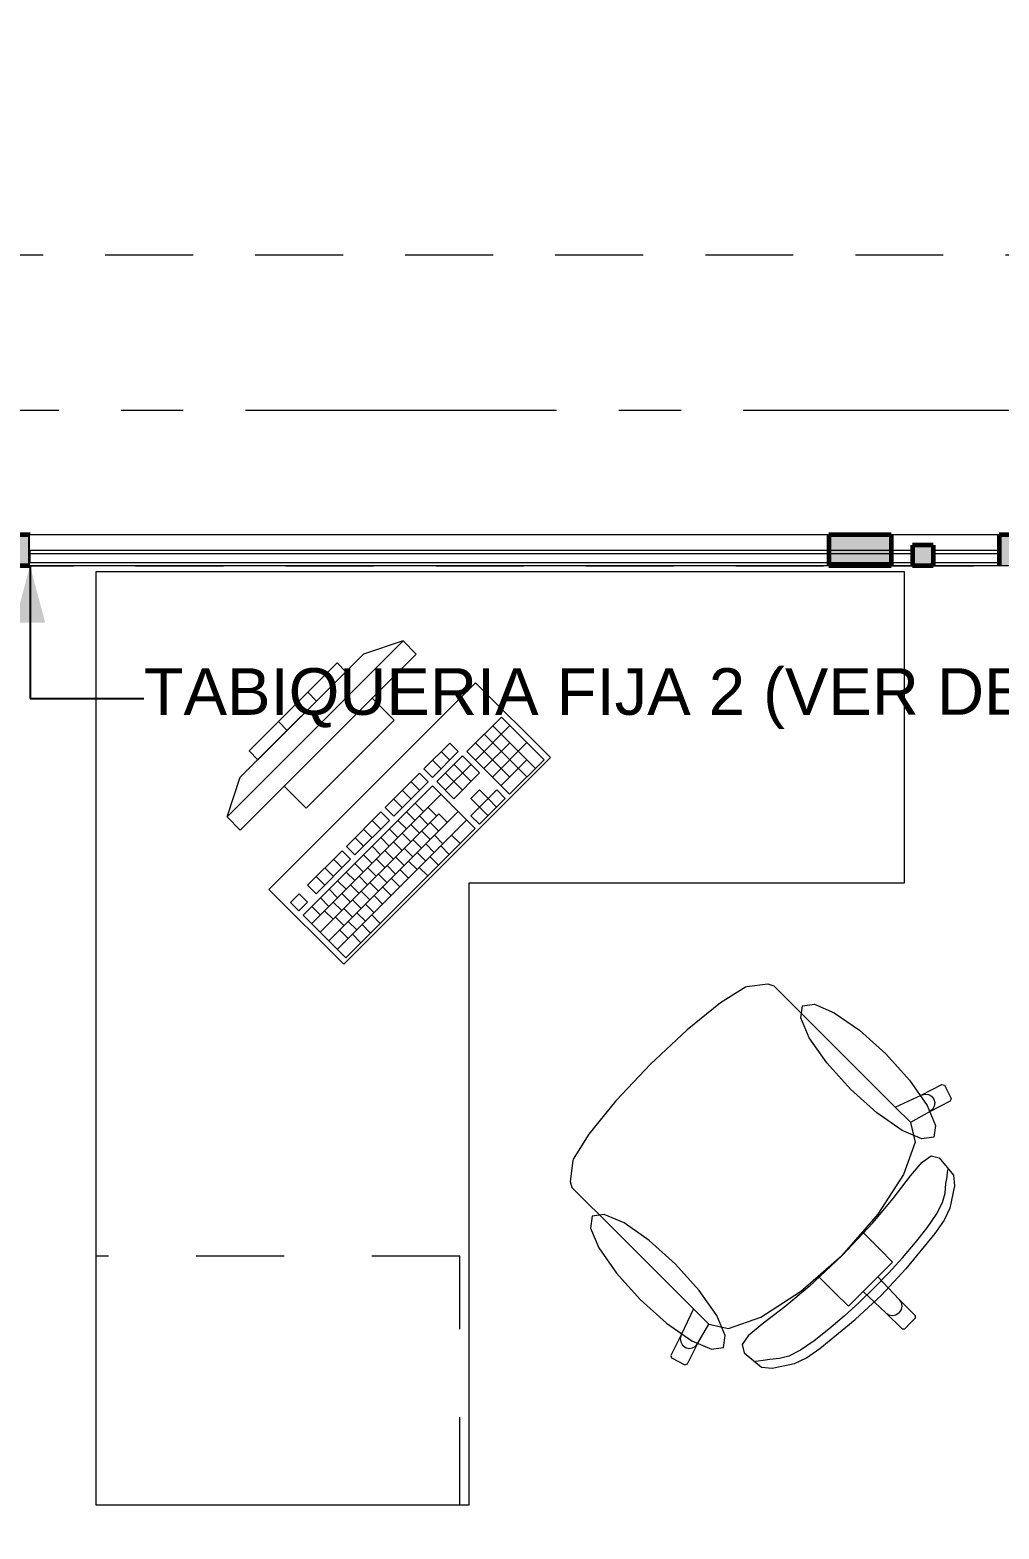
# Model space of a CAD drawing. Header units: inches. Extents: x -38 to 5698, y -33 to 92.
# Drawn here: x 133.999 to 135.556, y 37.851 to 40.261 of the extents above; entities that cross this region are included whole.
import ezdxf

# ---------------------------------------------------------------- set-up
doc = ezdxf.new("R2010")
doc.units = ezdxf.units.IN
doc.header["$MEASUREMENT"] = 0
doc.set_wipeout_variables(frame=1)
doc.header["$PDMODE"] = 1
for name, pattern in [('Hidden Line', [0.195611, 0.141111, -0.0545]), ('Línea Oculta', [0.195611, 0.141111, -0.0545]), ('Punto & Raya', [0.65, 0.5, -0.075, 0, -0.075]), ('Rayas', [0.282222, 0.141111, -0.141111]), ('Wipeout_Contour', [1, 0, -1])]:
    doc.linetypes.add(name, pattern=pattern)
for name, color, linetype in [('02 _ ARQ _ ALB _ Cotas Ejes', 7, 'Continuous'), ('02 _ ARQ _ ALB _ Ejes Generales', 7, 'Continuous'), ('02 _ ARQ _ ZON _ Espacio.3D', 7, 'Continuous'), ('08 _ STR _ EXT _ 08 Placas Inclinadas', 7, 'Continuous'), ('08 _ STR _ EXT _ 09 Vigas', 7, 'Continuous'), ('Acabado - Muros', 7, 'Continuous'), ('Interior - Mobiliario', 7, 'Continuous'), ('Notas - Etiquetas', 251, 'Continuous')]:
    doc.layers.add(name, color=color, linetype=linetype)
doc.styles.add('Estilo_Generado_4', font='swisse.ttf')
doc.dimstyles.new('Estilo_Generado__15', dxfattribs={"dimtxt": 0.125, "dimasz": 0.095, "dimexe": 0.18, "dimexo": 0.003, "dimgap": 0, "dimtad": 0, "dimtih": 1, "dimtoh": 1, "dimzin": 0, "dimdsep": 46, "dimtxsty": 'Estilo_Generado_4', "dimblk": 'ARROWHEAD_6', "dimblk1": 'ARROWHEAD_6', "dimblk2": 'ARROWHEAD_6', "dimcen": 0.09, "dimclrd": 144, "dimclre": 144, "dimclrt": 7, "dimadec": 0, "dimazin": 0, "dimtfac": 1, "dimtdec": 4, "dimtmove": 0, "dimatfit": 3, "dimfxl": 1, "dimtolj": 1, "dimtzin": 0, "dimarcsym": 0})
doc.dimstyles.new('Estilo_Generado__8', dxfattribs={"dimtxt": 0.18, "dimasz": 0.0912, "dimexe": 0.18, "dimexo": 0.0625, "dimgap": 0, "dimtad": 0, "dimtih": 1, "dimtoh": 1, "dimdec": 4, "dimzin": 0, "dimdsep": 46, "dimcen": 0.09, "dimadec": 0, "dimazin": 0, "dimtfac": 1, "dimtdec": 4, "dimtmove": 0, "dimatfit": 3, "dimldrblk": 'ARROWHEAD_5', "dimfxl": 1, "dimtolj": 1, "dimtzin": 0, "dimarcsym": 0})
pattern_1 = [(0, (92.500015, 3e-09), (0, 0.030000001), [])]

# ---------------------------------------------------------------- blocks, each defined once
blk = doc.blocks.new('ARROWHEAD_6')
at = {"color": 0, "linetype": 'Continuous', "lineweight": 0}
for p, q in [((-0.5, -0.5), (0.5, 0.5)), ((0, 0), (-1, 0))]:
    blk.add_line(p, q, dxfattribs=at)
blk = doc.blocks.new('*D84', base_point=(804.059, 0))
at = {"layer": '02 _ ARQ _ ALB _ Cotas Ejes', "color": 144, "linetype": 'Continuous', "lineweight": -2, "transparency": 16777216}
for p, q in [((129.82, 39.653), (129.82, 45.8378)), ((136.82, 39.653), (136.82, 45.8378)), ((129.915, 45.6578), (133.0886, 45.6578)), ((136.725, 45.6578), (133.4761, 45.6578))]:
    blk.add_line(p, q, dxfattribs=at)
at = {"layer": 'Defpoints', "color": 0, "linetype": 'Continuous', "transparency": 16777216}
for p in [(136.82, 45.6578), (129.82, 39.65), (136.82, 39.65)]:
    blk.add_point(p, dxfattribs=at)
at = {"layer": '02 _ ARQ _ ALB _ Cotas Ejes', "color": 144, "linetype": 'Continuous', "lineweight": -2, "transparency": 16777216, "xscale": 0.095, "yscale": 0.095, "zscale": 0.095, "rotation": 180}
blk.add_blockref('ARROWHEAD_6', (129.82, 45.6578), dxfattribs=at)
at = {"layer": '02 _ ARQ _ ALB _ Cotas Ejes', "color": 144, "linetype": 'Continuous', "lineweight": -2, "transparency": 16777216, "xscale": 0.095, "yscale": 0.095, "zscale": 0.095}
blk.add_blockref('ARROWHEAD_6', (136.82, 45.6578), dxfattribs=at)
at = {"layer": '02 _ ARQ _ ALB _ Cotas Ejes', "color": 7, "linetype": 'Continuous', "lineweight": 13, "transparency": 16777216, "insert": (133.2823, 45.6578), "char_height": 0.125, "attachment_point": 5, "style": 'Estilo_Generado_4'}
blk.add_mtext('\\A1;7.00', dxfattribs=at)
blk = doc.blocks.new('*D86', base_point=(804.059, 0))
at = {"layer": '02 _ ARQ _ ALB _ Cotas Ejes', "color": 144, "linetype": 'Continuous', "lineweight": -2, "transparency": 16777216}
for p, q in [((101.57, 39.903), (101.57, 45.4088)), ((144.07, 39.903), (144.07, 45.4088)), ((101.665, 45.2288), (122.5203, 45.2288)), ((143.975, 45.2288), (123.0254, 45.2288))]:
    blk.add_line(p, q, dxfattribs=at)
at = {"layer": 'Defpoints', "color": 0, "linetype": 'Continuous', "transparency": 16777216}
for p in [(144.07, 45.2288), (101.57, 39.9), (144.07, 39.9)]:
    blk.add_point(p, dxfattribs=at)
at = {"layer": '02 _ ARQ _ ALB _ Cotas Ejes', "color": 144, "linetype": 'Continuous', "lineweight": -2, "transparency": 16777216, "xscale": 0.095, "yscale": 0.095, "zscale": 0.095, "rotation": 180}
blk.add_blockref('ARROWHEAD_6', (101.57, 45.2288), dxfattribs=at)
at = {"layer": '02 _ ARQ _ ALB _ Cotas Ejes', "color": 144, "linetype": 'Continuous', "lineweight": -2, "transparency": 16777216, "xscale": 0.095, "yscale": 0.095, "zscale": 0.095}
blk.add_blockref('ARROWHEAD_6', (144.07, 45.2288), dxfattribs=at)
at = {"layer": '02 _ ARQ _ ALB _ Cotas Ejes', "color": 7, "linetype": 'Continuous', "lineweight": 13, "transparency": 16777216, "insert": (122.7728, 45.2288), "char_height": 0.125, "attachment_point": 5, "style": 'Estilo_Generado_4'}
blk.add_mtext('\\A1;42.50', dxfattribs=at)
blk = doc.blocks.new('ARROWHEAD_5')
at = {"linetype": 'Continuous', "lineweight": 0}
blk.add_hatch(color=0, dxfattribs=at).paths.add_polyline_path([(-1, 0.2679), (0, 0), (-1, -0.2679)])
at = {"color": 0, "linetype": 'Continuous', "lineweight": 0}
blk.add_line((0, 0), (-1, 0), dxfattribs=at)

msp = doc.modelspace()

# ---------------------------------------------------------------- linework, layer by layer
at = {"layer": '02 _ ARQ _ ALB _ Ejes Generales', "color": 252, "linetype": 'Punto & Raya', "lineweight": 13}
msp.add_line((98.3454, 39.65), (147.07, 39.65), dxfattribs=at)
at = {"layer": '02 _ ARQ _ ZON _ Espacio.3D', "color": 254, "linetype": 'Continuous', "lineweight": 0, "flags": 128}
msp.add_lwpolyline([(131.2061, 40.9), (131.2061, 39.45), (135.8575, 39.45), (135.8575, 40.9)], close=True, dxfattribs=at)
msp.add_lwpolyline([(130.07, 29.75), (135.97, 29.75), (135.97, 30.2), (136.57, 30.2), (136.57, 31), (137.07, 31), (137.07, 29.75), (140.37, 29.75), (140.3701, 39), (140.37, 39), (140.37, 39.9003), (137.07, 39.9003), (137.07, 39), (136.57, 39), (136.57, 39.4), (130.07, 39.4)], dxfattribs=at)
at = {"layer": '08 _ STR _ EXT _ 09 Vigas', "color": 251, "linetype": 'Hidden Line', "lineweight": 13}
msp.add_line((101.57, 39.9), (144.07, 39.9), dxfattribs=at)
at = {"layer": 'Interior - Mobiliario', "color": 175, "linetype": 'Continuous', "lineweight": 13}
for p, q in [((134.5987, 39.2792), (134.3158, 38.9963)), ((134.5987, 39.2792), (134.535, 39.258)), ((134.6199, 39.258), (134.5987, 39.2792)), ((134.337, 38.9751), (134.6199, 39.258)), ((134.337, 39.06), (134.535, 39.258)), ((134.4926, 39.2438), (134.3512, 39.1024)), ((134.5067, 39.2297), (134.4926, 39.2438)), ((134.3653, 39.0883), (134.5067, 39.2297)), ((134.4596, 39.1825), (134.4454, 39.1967)), ((134.5492, 39.1873), (134.4077, 39.0458)), ((134.5845, 39.1519), (134.5492, 39.1873)), ((134.4124, 39.1354), (134.3983, 39.1495)), ((134.4431, 39.0105), (134.5845, 39.1519)), ((134.7566, 39.1569), (134.7012, 39.1015)), ((134.7149, 39.0878), (134.7703, 39.1431)), ((134.8113, 39.0744), (134.7428, 39.143)), ((134.8252, 39.0883), (134.7566, 39.1569)), ((134.7286, 39.074), (134.7702, 39.1156)), ((134.7975, 39.0606), (134.7289, 39.1292)), ((134.7424, 39.0603), (134.7978, 39.1157)), ((134.3512, 39.1024), (134.3653, 39.0883)), ((134.6737, 39.1151), (134.6322, 39.0736)), ((134.6459, 39.0599), (134.6874, 39.1014)), ((134.6943, 39.0945), (134.6528, 39.053)), ((134.6736, 39.0876), (134.6599, 39.1013)), ((134.6874, 39.1014), (134.6737, 39.1151)), ((134.7217, 39.0671), (134.6943, 39.0945)), ((134.7012, 39.1015), (134.7698, 39.0329)), ((134.7699, 39.0605), (134.7151, 39.1153)), ((134.6322, 39.0736), (134.6459, 39.0599)), ((134.6597, 39.0737), (134.646, 39.0874)), ((134.6665, 39.0393), (134.708, 39.0808)), ((134.7079, 39.0533), (134.6805, 39.0807)), ((134.7561, 39.0466), (134.7976, 39.0882)), ((134.7698, 39.0329), (134.8252, 39.0883)), ((134.3158, 38.9963), (134.337, 39.06)), ((134.4077, 39.0458), (134.4431, 39.0105)), ((134.6458, 39.0461), (134.4381, 38.8384)), ((134.6253, 39.0667), (134.5699, 39.0113)), ((134.5836, 38.9976), (134.639, 39.0529)), ((134.6251, 39.0391), (134.6114, 39.0528)), ((134.639, 39.0529), (134.6253, 39.0667)), ((134.7144, 38.9775), (134.6458, 39.0461)), ((134.6528, 39.053), (134.6802, 39.0256)), ((134.694, 39.0394), (134.6666, 39.0669)), ((134.6802, 39.0256), (134.7217, 39.0671)), ((134.4518, 38.8247), (134.6595, 39.0324)), ((134.5974, 39.0114), (134.5837, 39.0251)), ((134.6113, 39.0252), (134.5976, 39.039)), ((134.7216, 39.0396), (134.7077, 39.0257)), ((134.7077, 39.0257), (134.7215, 39.012)), ((134.7213, 38.9844), (134.7629, 39.026)), ((134.7215, 39.012), (134.7353, 39.0258)), ((134.7353, 39.0258), (134.7216, 39.0396)), ((134.7492, 39.0397), (134.7353, 39.0258)), ((134.749, 39.0121), (134.7353, 39.0258)), ((134.7629, 39.026), (134.7492, 39.0397)), ((134.3158, 38.9963), (134.337, 38.9751)), ((134.4655, 38.8109), (134.656, 39.0013)), ((134.4793, 38.7972), (134.687, 39.0049)), ((134.5629, 39.0043), (134.5076, 38.9489)), ((134.5767, 38.9906), (134.5629, 39.0043)), ((134.5699, 39.0113), (134.5836, 38.9976)), ((134.618, 38.9908), (134.6043, 39.0045)), ((134.6319, 39.0047), (134.6181, 39.0184)), ((134.6386, 38.984), (134.6249, 38.9978)), ((134.6525, 38.9979), (134.6388, 39.0116)), ((134.6697, 38.9876), (134.656, 39.0013)), ((134.7215, 39.012), (134.7076, 38.9982)), ((134.7076, 38.9982), (134.7213, 38.9844)), ((134.7352, 38.9983), (134.7215, 39.012)), ((134.493, 38.7835), (134.7007, 38.9912)), ((134.5067, 38.7698), (134.7144, 38.9775)), ((134.5213, 38.9352), (134.5767, 38.9906)), ((134.549, 38.9629), (134.5353, 38.9766)), ((134.5628, 38.9768), (134.5491, 38.9905)), ((134.5903, 38.9631), (134.5766, 38.9768)), ((134.6042, 38.977), (134.5904, 38.9907)), ((134.6248, 38.9702), (134.6111, 38.9839)), ((134.642, 38.9599), (134.6283, 38.9737)), ((134.6558, 38.9738), (134.6421, 38.9875)), ((134.5076, 38.9489), (134.5213, 38.9352)), ((134.5351, 38.9491), (134.5214, 38.9628)), ((134.5626, 38.9354), (134.5489, 38.9492)), ((134.5765, 38.9493), (134.5627, 38.963)), ((134.5971, 38.9425), (134.5834, 38.9562)), ((134.6109, 38.9563), (134.5972, 38.9701)), ((134.6281, 38.9461), (134.6144, 38.9598)), ((134.6488, 38.9393), (134.635, 38.953)), ((134.6626, 38.9531), (134.6489, 38.9669)), ((134.6729, 38.936), (134.6591, 38.9497)), ((134.6902, 38.9533), (134.6765, 38.967)), ((134.5006, 38.942), (134.4452, 38.8866)), ((134.459, 38.8729), (134.5143, 38.9283)), ((134.5005, 38.9145), (134.4868, 38.9282)), ((134.5143, 38.9283), (134.5006, 38.942)), ((134.5488, 38.9216), (134.5351, 38.9353)), ((134.5694, 38.9148), (134.5557, 38.9285)), ((134.5833, 38.9286), (134.5695, 38.9424)), ((134.6004, 38.9184), (134.5867, 38.9321)), ((134.6143, 38.9322), (134.6006, 38.946)), ((134.6211, 38.9116), (134.6073, 38.9253)), ((134.6349, 38.9255), (134.6212, 38.9392)), ((134.6555, 38.9187), (134.6418, 38.9324)), ((134.4728, 38.8868), (134.4591, 38.9005)), ((134.4867, 38.9006), (134.4729, 38.9143)), ((134.5211, 38.8939), (134.5074, 38.9076)), ((134.5349, 38.9077), (134.5212, 38.9215)), ((134.5417, 38.8871), (134.528, 38.9008)), ((134.5556, 38.901), (134.5418, 38.9147)), ((134.5727, 38.8907), (134.559, 38.9044)), ((134.5866, 38.9045), (134.5729, 38.9183)), ((134.6072, 38.8978), (134.5935, 38.9115)), ((134.6382, 38.9014), (134.6245, 38.9151)), ((134.4452, 38.8866), (134.459, 38.8729)), ((134.4934, 38.8662), (134.4797, 38.8799)), ((134.5072, 38.88), (134.4935, 38.8938)), ((134.5279, 38.8733), (134.5141, 38.887)), ((134.545, 38.863), (134.5313, 38.8767)), ((134.5589, 38.8769), (134.5452, 38.8906)), ((134.5795, 38.8701), (134.5658, 38.8838)), ((134.5934, 38.8839), (134.5797, 38.8976)), ((134.4314, 38.8728), (134.4175, 38.8589)), ((134.4175, 38.8589), (134.4313, 38.8452)), ((134.4313, 38.8452), (134.4451, 38.8591)), ((134.4451, 38.8591), (134.4314, 38.8728)), ((134.4657, 38.8385), (134.452, 38.8522)), ((134.4795, 38.8524), (134.4658, 38.8661)), ((134.5002, 38.8456), (134.4865, 38.8593)), ((134.514, 38.8594), (134.5003, 38.8731)), ((134.5312, 38.8492), (134.5175, 38.8629)), ((134.5518, 38.8424), (134.5381, 38.8561)), ((134.5657, 38.8562), (134.552, 38.8699)), ((134.4381, 38.8384), (134.5067, 38.7698)), ((134.4863, 38.8317), (134.4726, 38.8454)), ((134.5035, 38.8215), (134.4898, 38.8352)), ((134.5173, 38.8353), (134.5036, 38.849)), ((134.5241, 38.8147), (134.5104, 38.8284)), ((134.538, 38.8285), (134.5243, 38.8422)), ((134.5621, 38.8252), (134.5484, 38.8389)), ((134.5103, 38.8008), (134.4966, 38.8145)), ((134.5309, 38.794), (134.5172, 38.8077)), ((134.5465, 38.8096), (134.5328, 38.8233)), ((135.109, 38.6979), (135.149, 38.7229)), ((135.149, 38.7229), (135.1511, 38.7238)), ((135.1511, 38.7238), (135.185, 38.7278)), ((135.185, 38.7278), (135.1943, 38.7249)), ((135.1943, 38.7249), (135.2163, 38.7029)), ((135.0553, 38.6544), (135.109, 38.6979)), ((135.2163, 38.7029), (135.2418, 38.6774)), ((135.2418, 38.6774), (135.3897, 38.5296)), ((134.9961, 38.5989), (135.0545, 38.6537)), ((135.0545, 38.6537), (135.0553, 38.6544)), ((134.9961, 38.5989), (134.9413, 38.5405)), ((135.4314, 38.5491), (135.4645, 38.5661)), ((135.4645, 38.5661), (135.4686, 38.5648)), ((135.4686, 38.5648), (135.4794, 38.5435)), ((134.9406, 38.5397), (134.897, 38.486)), ((134.9413, 38.5405), (134.9406, 38.5397)), ((135.3897, 38.5296), (135.4314, 38.5491)), ((135.4314, 38.5491), (135.4371, 38.5508)), ((135.4371, 38.5508), (135.4429, 38.5501)), ((135.4429, 38.5501), (135.448, 38.5473)), ((135.478, 38.5394), (135.4449, 38.5224)), ((135.448, 38.5473), (135.4516, 38.5427)), ((135.4516, 38.5427), (135.4532, 38.537)), ((135.4532, 38.537), (135.4524, 38.5312)), ((135.4794, 38.5435), (135.478, 38.5394)), ((135.4139, 38.5053), (135.3897, 38.5296)), ((135.4449, 38.5224), (135.4139, 38.5051)), ((135.4496, 38.5261), (135.4449, 38.5224)), ((135.4524, 38.5312), (135.4496, 38.5261)), ((135.4139, 38.5053), (135.4139, 38.5051)), ((135.4139, 38.5051), (135.4214, 38.4732)), ((134.897, 38.486), (134.8721, 38.446)), ((135.4214, 38.4732), (135.403, 38.4212)), ((134.8712, 38.4439), (134.8672, 38.4099)), ((134.8721, 38.446), (134.8712, 38.4439)), ((135.4142, 38.4192), (135.4328, 38.4414)), ((135.4328, 38.4414), (135.4471, 38.4515)), ((135.4471, 38.4515), (135.46, 38.448)), ((135.46, 38.448), (135.4832, 38.4202)), ((135.403, 38.4212), (135.3617, 38.3574)), ((135.3863, 38.383), (135.4142, 38.4192)), ((135.4708, 38.4067), (135.4728, 38.4174)), ((135.4728, 38.4174), (135.4736, 38.4255)), ((135.4736, 38.4255), (135.4744, 38.43)), ((135.4832, 38.4202), (135.4851, 38.4034)), ((134.8672, 38.4099), (134.8701, 38.4006)), ((134.8701, 38.4006), (134.892, 38.3787)), ((135.4696, 38.3913), (135.4708, 38.4067)), ((135.4851, 38.4034), (135.4773, 38.3673)), ((134.892, 38.3787), (134.9176, 38.3532)), ((135.3535, 38.3437), (135.3863, 38.383)), ((135.4557, 38.3577), (135.4657, 38.3765)), ((135.4657, 38.3765), (135.4696, 38.3913)), ((134.9176, 38.3532), (135.0654, 38.2053)), ((135.3617, 38.3574), (135.3369, 38.3292)), ((135.4409, 38.3359), (135.4557, 38.3577)), ((135.4684, 38.3481), (135.4535, 38.3264)), ((135.4773, 38.3673), (135.4684, 38.3481)), ((135.3369, 38.3292), (135.3036, 38.2914)), ((135.3041, 38.2909), (135.3535, 38.3437)), ((135.3369, 38.3292), (135.3643, 38.3019)), ((135.4535, 38.3264), (135.4066, 38.2697)), ((135.4223, 38.312), (135.4409, 38.3359)), ((135.3643, 38.3019), (135.3854, 38.2807)), ((135.4011, 38.2873), (135.4223, 38.312)), ((135.3041, 38.2909), (135.2513, 38.2414)), ((135.2657, 38.2581), (135.3036, 38.2914)), ((135.3854, 38.2807), (135.3618, 38.2571)), ((135.3786, 38.2627), (135.4011, 38.2873)), ((135.2376, 38.2333), (135.2657, 38.2581)), ((135.2657, 38.2581), (135.2931, 38.2307)), ((135.3618, 38.2571), (135.3499, 38.2451)), ((135.3558, 38.2392), (135.3786, 38.2627)), ((135.3618, 38.2571), (135.3958, 38.2205)), ((135.4066, 38.2697), (135.3675, 38.2275)), ((135.1738, 38.1919), (135.2376, 38.2333)), ((135.2513, 38.2414), (135.212, 38.2087)), ((135.2931, 38.2307), (135.3143, 38.2096)), ((135.3143, 38.2096), (135.3379, 38.2332)), ((135.3253, 38.1883), (135.3675, 38.2275)), ((135.3558, 38.2392), (135.3323, 38.2164)), ((135.3379, 38.2332), (135.3499, 38.2451)), ((135.3379, 38.2332), (135.3744, 38.1992)), ((135.0654, 38.2053), (135.0458, 38.1636)), ((135.0896, 38.1811), (135.0654, 38.2053)), ((135.212, 38.2087), (135.1758, 38.1808)), ((135.3323, 38.2164), (135.3077, 38.1938)), ((135.399, 38.2042), (135.3957, 38.1993)), ((135.3958, 38.2205), (135.399, 38.2157)), ((135.3958, 38.2205), (135.4219, 38.1945)), ((135.399, 38.2157), (135.4001, 38.2099)), ((135.4001, 38.2099), (135.399, 38.2042)), ((135.0725, 38.15), (135.0899, 38.181)), ((135.0896, 38.1811), (135.0899, 38.181)), ((135.0899, 38.181), (135.1218, 38.1736)), ((135.1218, 38.1736), (135.1738, 38.1919)), ((135.1758, 38.1808), (135.1535, 38.1622)), ((135.2686, 38.1415), (135.3253, 38.1883)), ((135.3077, 38.1938), (135.2829, 38.1727)), ((135.3744, 38.1992), (135.3793, 38.196)), ((135.3744, 38.1992), (135.4005, 38.1731)), ((135.3793, 38.196), (135.385, 38.1948)), ((135.385, 38.1948), (135.3908, 38.196)), ((135.3908, 38.196), (135.3957, 38.1993)), ((135.4048, 38.1731), (135.4133, 38.1817)), ((135.4219, 38.1902), (135.4133, 38.1817)), ((135.4219, 38.1945), (135.4219, 38.1902)), ((135.0458, 38.1636), (135.0289, 38.1305)), ((135.0458, 38.1636), (135.0442, 38.1579)), ((135.0442, 38.1579), (135.0449, 38.1521)), ((135.0449, 38.1521), (135.0477, 38.147)), ((135.1535, 38.1622), (135.1435, 38.1479)), ((135.2591, 38.1541), (135.2373, 38.1392)), ((135.2829, 38.1727), (135.2591, 38.1541)), ((135.4005, 38.1731), (135.4048, 38.1731)), ((135.0289, 38.1305), (135.0302, 38.1264)), ((135.0477, 38.147), (135.0523, 38.1434)), ((135.0523, 38.1434), (135.0579, 38.1418)), ((135.0556, 38.1169), (135.0725, 38.15)), ((135.0579, 38.1418), (135.0638, 38.1425)), ((135.0638, 38.1425), (135.0689, 38.1454)), ((135.0689, 38.1454), (135.0725, 38.15)), ((135.1435, 38.1479), (135.1469, 38.1349)), ((135.1469, 38.1349), (135.1748, 38.1118)), ((135.2185, 38.1293), (135.2037, 38.1254)), ((135.2373, 38.1392), (135.2185, 38.1293)), ((135.2469, 38.1266), (135.2686, 38.1415)), ((135.0302, 38.1264), (135.0515, 38.1156)), ((135.0515, 38.1156), (135.0556, 38.1169)), ((135.1695, 38.1214), (135.165, 38.1206)), ((135.1776, 38.1222), (135.1695, 38.1214)), ((135.1748, 38.1118), (135.1916, 38.1099)), ((135.1883, 38.1242), (135.1776, 38.1222)), ((135.2037, 38.1254), (135.1883, 38.1242)), ((135.1916, 38.1099), (135.2277, 38.1176)), ((135.2277, 38.1176), (135.2469, 38.1266))]:
    msp.add_line(p, q, dxfattribs=at)
at = {"layer": 'Interior - Mobiliario', "color": 175, "linetype": 'Rayas', "lineweight": 13}
for p, q in [((134.6897, 38.2903), (134.1047, 38.2903)), ((134.6897, 37.8903), (134.6897, 38.2903))]:
    msp.add_line(p, q, dxfattribs=at)
at = {"layer": 'Interior - Mobiliario', "color": 175, "linetype": 'Continuous', "lineweight": 13, "flags": 128}
for points in [[(134.383, 38.8797), (134.5032, 38.7595), (134.8355, 39.0918), (134.7153, 39.212)], [(135.3746, 38.6154), (135.4127, 38.5729), (135.4407, 38.5325), (135.4543, 38.5004), (135.4515, 38.4815), (135.4326, 38.4786), (135.4005, 38.4923), (135.3601, 38.5203), (135.3176, 38.5584), (135.2795, 38.6009), (135.2515, 38.6413), (135.2379, 38.6733), (135.2407, 38.6923), (135.2596, 38.6951), (135.2917, 38.6815), (135.3321, 38.6535)], [(134.9796, 38.2204), (135.0221, 38.1823), (135.0625, 38.1542), (135.0945, 38.1406), (135.1135, 38.1435), (135.1163, 38.1624), (135.1027, 38.1945), (135.0747, 38.2349), (135.0366, 38.2773), (134.9941, 38.3155), (134.9537, 38.3435), (134.9216, 38.3571), (134.9027, 38.3542), (134.8999, 38.3353), (134.9135, 38.3033), (134.9415, 38.2629)]]:
    msp.add_lwpolyline(points, close=True, dxfattribs=at)

# ---------------------------------------------------------------- texts
at = {"layer": 'Notas - Etiquetas', "color": 8, "linetype": 'Continuous', "lineweight": 13, "insert": (134.1819, 39.1866), "char_height": 0.075, "attachment_point": 4, "rotation": 0.0017, "style": 'Estilo_Generado_4'}
msp.add_mtext('\\A1;{\\pql;\\fSwis721 Ex BT|b0|i0|c0|p34;TABIQUERIA FIJA 2 (VER DETALLE)\\fSwis721 Ex BT|b0|i0|c0|p34; }', dxfattribs=at)

# ---------------------------------------------------------------- dimensions: what is measured, and where the dimension line sits
at = {"layer": '02 _ ARQ _ ALB _ Cotas Ejes', "color": 144, "linetype": 'Continuous', "lineweight": 13}
for base, p1, p2, picture, middle in [((136.82, 45.6578), (129.82, 39.65), (136.82, 39.65), '*D84', (133.2823, 45.6578)), ((144.07, 45.2288), (101.57, 39.9), (144.07, 39.9), '*D86', (122.7728, 45.2288))]:
    dim = msp.add_linear_dim(base=base, p1=p1, p2=p2, dimstyle='Estilo_Generado__15', dxfattribs=at)
    dim.commit()
    dim.dimension.update_dxf_attribs({"geometry": picture, "text_midpoint": middle, "dimtype": 160})

# ---------------------------------------------------------------- next in the draw order: wipeouts: each hides what was drawn before it
at = {"color": 254, "linetype": 'Wipeout_Contour', "lineweight": 0, "ltscale": 5083.600393}
msp.add_wipeout([(133.9991, 39.4499), (133.9991, 39.3999), (135.4174, 39.4), (135.4174, 39.433), (135.4339, 39.433), (135.4339, 39.45)], dxfattribs=at).dxf.layer = 'Acabado - Muros'

# ---------------------------------------------------------------- next in the draw order: linework, layer by layer
at = {"layer": 'Acabado - Muros', "color": 7, "linetype": 'Continuous', "lineweight": 60}
msp.add_line((133.9991, 39.4499), (133.8991, 39.4499), dxfattribs=at)
at = {"layer": 'Acabado - Muros', "color": 251, "linetype": 'Continuous', "lineweight": 13, "flags": 128}
msp.add_lwpolyline([(135.4174, 39.4), (133.9991, 39.3999)], dxfattribs=at)

# ---------------------------------------------------------------- next in the draw order: wipeouts: each hides what was drawn before it
at = {"color": 254, "linetype": 'Wipeout_Contour', "lineweight": 0, "ltscale": 5088.483373}
msp.add_wipeout([(135.5564, 39.45), (135.4339, 39.45), (135.4339, 39.433), (135.4504, 39.433), (135.4504, 39.4), (135.5564, 39.4)], dxfattribs=at).dxf.layer = 'Acabado - Muros'

# ---------------------------------------------------------------- next in the draw order: linework, layer by layer
at = {"layer": 'Acabado - Muros', "color": 7, "linetype": 'Continuous', "lineweight": 60}
msp.add_line((135.6718, 39.45), (135.5564, 39.45), dxfattribs=at)
at = {"layer": 'Acabado - Muros', "color": 251, "linetype": 'Continuous', "lineweight": 13, "flags": 128}
for points in [[(135.5564, 39.45), (135.4339, 39.45), (133.9991, 39.4499)], [(135.5564, 39.4), (135.4504, 39.4)]]:
    msp.add_lwpolyline(points, dxfattribs=at)

# ---------------------------------------------------------------- next in the draw order: wipeouts: each hides what was drawn before it
at = {"color": 254, "linetype": 'Wipeout_Contour', "lineweight": 0, "ltscale": 3388.73892}
msp.add_wipeout([(133.9991, 39.4049), (135.4174, 39.405), (135.4174, 39.425), (133.9991, 39.4249)], dxfattribs=at).dxf.layer = 'Acabado - Muros'

# ---------------------------------------------------------------- next in the draw order: hatches: boundary and pattern name
at = {"layer": 'Acabado - Muros', "linetype": 'Continuous', "lineweight": 0}
msp.add_hatch(color=254, dxfattribs=at).paths.add_polyline_path([(133.9991, 39.3999), (133.9991, 39.4499), (133.8991, 39.4499), (133.8991, 39.3999)])
h = msp.add_hatch(dxfattribs=at)
h.set_pattern_fill('CONTRACHAPADO_0002', color=254, style=0, pattern_type=2)
h.set_pattern_definition(pattern_1)
h.paths.add_polyline_path([(133.9991, 39.4049), (135.4174, 39.405), (135.4174, 39.425), (133.9991, 39.4249)])

# ---------------------------------------------------------------- next in the draw order: linework, layer by layer
at = {"layer": 'Acabado - Muros', "color": 7, "linetype": 'Continuous', "lineweight": 60}
for p, q in [((133.9991, 39.4499), (133.9991, 39.3999)), ((135.383, 39.45), (135.383, 39.4)), ((135.4174, 39.433), (135.4174, 39.4)), ((133.9991, 39.3999), (133.8991, 39.3999))]:
    msp.add_line(p, q, dxfattribs=at)
at = {"layer": 'Acabado - Muros', "color": 7, "linetype": 'Continuous', "lineweight": 13, "flags": 128}
msp.add_lwpolyline([(133.9991, 39.4049), (133.9991, 39.4249), (135.4174, 39.425), (135.4174, 39.405)], close=True, dxfattribs=at)

# ---------------------------------------------------------------- next in the draw order: wipeouts: each hides what was drawn before it
at = {"color": 254, "linetype": 'Wipeout_Contour', "lineweight": 0, "ltscale": 3391.916159}
msp.add_wipeout([(135.4504, 39.405), (135.5564, 39.405), (135.5564, 39.425), (135.4504, 39.425)], dxfattribs=at).dxf.layer = 'Acabado - Muros'

# ---------------------------------------------------------------- next in the draw order: hatches: boundary and pattern name
at = {"layer": 'Acabado - Muros', "linetype": 'Continuous', "lineweight": 0}
for points in [[(135.4174, 39.433), (135.4174, 39.4), (135.4504, 39.4), (135.4504, 39.433)], [(135.5564, 39.45), (135.5564, 39.4), (135.6718, 39.4), (135.6718, 39.45)]]:
    msp.add_hatch(color=254, dxfattribs=at).paths.add_polyline_path(points)
h = msp.add_hatch(dxfattribs=at)
h.set_pattern_fill('CONTRACHAPADO_0002', color=254, style=0, pattern_type=2)
h.set_pattern_definition(pattern_1)
h.paths.add_polyline_path([(135.4504, 39.405), (135.5564, 39.405), (135.5564, 39.425), (135.4504, 39.425)])

# ---------------------------------------------------------------- next in the draw order: linework, layer by layer
at = {"layer": 'Acabado - Muros', "color": 7, "linetype": 'Continuous', "lineweight": 60}
for p, q in [((135.4504, 39.433), (135.4174, 39.433)), ((135.4504, 39.433), (135.4504, 39.4)), ((135.5564, 39.45), (135.5564, 39.4)), ((135.4504, 39.4), (135.4174, 39.4))]:
    msp.add_line(p, q, dxfattribs=at)
at = {"layer": 'Acabado - Muros', "color": 7, "linetype": 'Continuous', "lineweight": 13, "flags": 128}
msp.add_lwpolyline([(135.4504, 39.405), (135.4504, 39.425), (135.5564, 39.425), (135.5564, 39.405)], close=True, dxfattribs=at)

# ---------------------------------------------------------------- next in the draw order: wipeouts: each hides what was drawn before it
at = {"color": 254, "linetype": 'Wipeout_Contour', "lineweight": 0, "ltscale": 3388.472347}
msp.add_wipeout([(133.9991, 39.4), (135.283, 39.4), (135.283, 39.45), (133.9991, 39.45)], dxfattribs=at).dxf.layer = 'Acabado - Muros'

# ---------------------------------------------------------------- next in the draw order: linework, layer by layer
at = {"layer": 'Acabado - Muros', "color": 7, "linetype": 'Continuous', "lineweight": 60}
msp.add_line((135.383, 39.45), (135.283, 39.45), dxfattribs=at)
at = {"layer": 'Acabado - Muros', "color": 251, "linetype": 'Continuous', "lineweight": 13, "flags": 128}
for points in [[(135.283, 39.45), (133.9991, 39.45)], [(135.283, 39.4), (133.9991, 39.4)]]:
    msp.add_lwpolyline(points, dxfattribs=at)
at = {"layer": 'Interior - Mobiliario', "color": 175, "linetype": 'Continuous', "lineweight": 13, "flags": 128}
msp.add_lwpolyline([(134.1047, 39.3903), (134.1047, 37.8903), (134.7047, 37.8903), (134.7047, 38.8903), (135.4047, 38.8903), (135.4047, 39.3903)], close=True, dxfattribs=at)

# ---------------------------------------------------------------- next in the draw order: wipeouts: each hides what was drawn before it
at = {"color": 254, "linetype": 'Wipeout_Contour', "lineweight": 0, "ltscale": 3388.470485}
msp.add_wipeout([(133.9991, 39.405), (135.283, 39.405), (135.283, 39.425), (133.9991, 39.425)], dxfattribs=at).dxf.layer = 'Acabado - Muros'

# ---------------------------------------------------------------- next in the draw order: hatches: boundary and pattern name
at = {"layer": 'Acabado - Muros', "linetype": 'Continuous', "lineweight": 0}
msp.add_hatch(color=254, dxfattribs=at).paths.add_polyline_path([(135.283, 39.4), (135.383, 39.4), (135.383, 39.45), (135.283, 39.45)])
h = msp.add_hatch(dxfattribs=at)
h.set_pattern_fill('CONTRACHAPADO_0002', color=254, style=0, pattern_type=2)
h.set_pattern_definition(pattern_1)
h.paths.add_polyline_path([(133.9991, 39.405), (135.283, 39.405), (135.283, 39.425), (133.9991, 39.425)])

# ---------------------------------------------------------------- next in the draw order: linework, layer by layer
at = {"layer": '08 _ STR _ EXT _ 08 Placas Inclinadas', "color": 251, "linetype": 'Línea Oculta', "lineweight": 13, "flags": 128}
msp.add_lwpolyline([(135.6717, 39.4), (133.9107, 39.4)], dxfattribs=at)
at = {"layer": '08 _ STR _ EXT _ 09 Vigas', "color": 251, "linetype": 'Hidden Line', "lineweight": 13}
msp.add_line((130.07, 39.4), (136.57, 39.4), dxfattribs=at)
at = {"layer": 'Acabado - Muros', "color": 7, "linetype": 'Continuous', "lineweight": 60}
for p in [(135.283, 39.45), (135.383, 39.4)]:
    msp.add_line(p, (135.283, 39.4), dxfattribs=at)
at = {"layer": 'Acabado - Muros', "color": 7, "linetype": 'Continuous', "lineweight": 13, "flags": 128}
msp.add_lwpolyline([(133.9991, 39.405), (133.9991, 39.425), (135.283, 39.425), (135.283, 39.405)], close=True, dxfattribs=at)

# ---------------------------------------------------------------- next in the draw order: leaders
at = {"layer": 'Notas - Etiquetas', "color": 8, "linetype": 'Continuous', "lineweight": 13, "annotation_type": 0, "has_hookline": 1, "hookline_direction": 0, "text_width": 1.9482, "horizontal_direction": (1, 3e-05, 0)}
msp.add_leader([(133.9991, 39.3999), (133.9991, 39.1866), (134.1819, 39.1866)], dimstyle='Estilo_Generado__8', dxfattribs=at)

doc.saveas('drawing.dxf')
